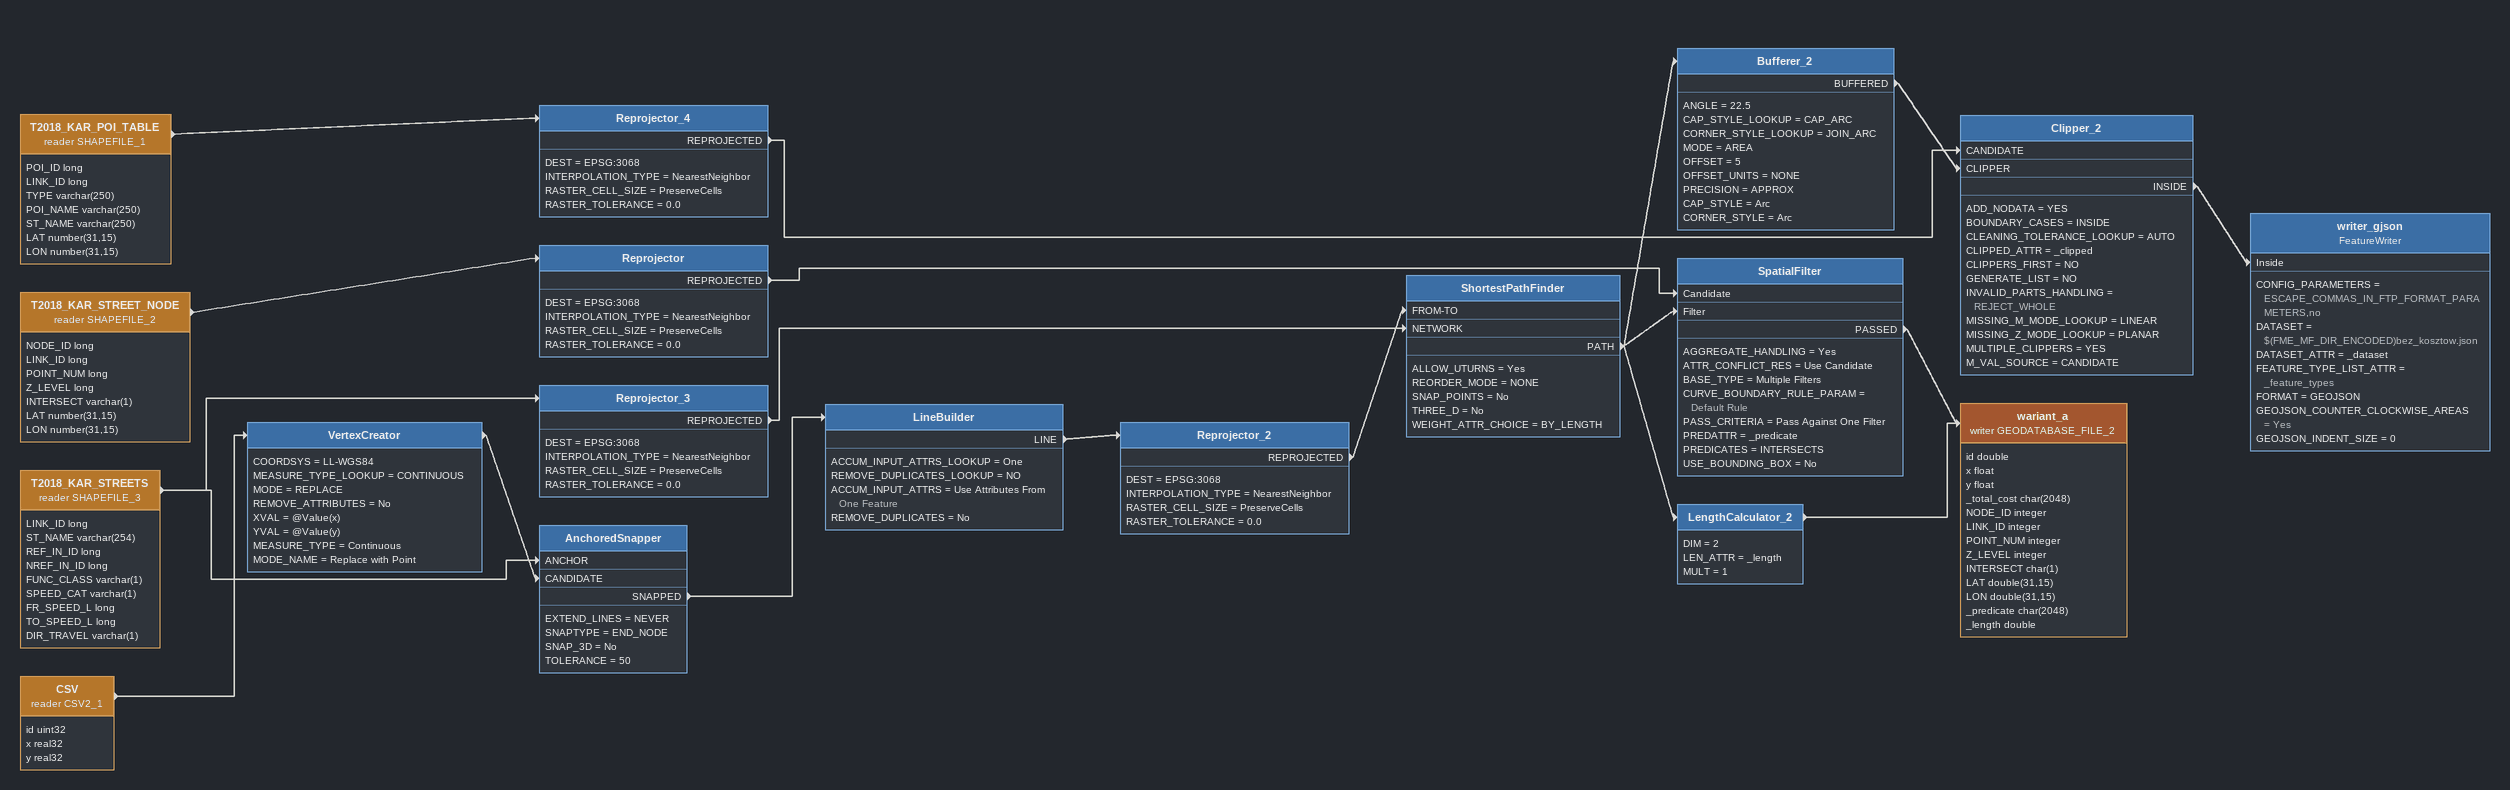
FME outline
T2018_KAR_POI_TABLE (reader SHAPEFILE_1)
    attributes: POI_ID long, LINK_ID long, TYPE varchar(250), POI_NAME varchar(250), ST_NAME varchar(250), LAT number(31,15), LON number(31,15)
    -> Reprojector_4
Reprojector_4
    DEST = EPSG:3068
    INTERPOLATION_TYPE = NearestNeighbor
    RASTER_CELL_SIZE = PreserveCells
    RASTER_TOLERANCE = 0.0
    REPROJECTED -> Clipper_2 [CANDIDATE]
T2018_KAR_STREET_NODE (reader SHAPEFILE_2)
    attributes: NODE_ID long, LINK_ID long, POINT_NUM long, Z_LEVEL long, INTERSECT varchar(1), LAT number(31,15), LON number(31,15)
    -> Reprojector
Reprojector
    DEST = EPSG:3068
    INTERPOLATION_TYPE = NearestNeighbor
    RASTER_CELL_SIZE = PreserveCells
    RASTER_TOLERANCE = 0.0
    REPROJECTED -> SpatialFilter [Candidate]
T2018_KAR_STREETS (reader SHAPEFILE_3)
    attributes: LINK_ID long, ST_NAME varchar(254), REF_IN_ID long, NREF_IN_ID long, FUNC_CLASS varchar(1), SPEED_CAT varchar(1), FR_SPEED_L long, TO_SPEED_L long, DIR_TRAVEL varchar(1)
    -> Reprojector_3
    -> AnchoredSnapper [ANCHOR]
Reprojector_3
    DEST = EPSG:3068
    INTERPOLATION_TYPE = NearestNeighbor
    RASTER_CELL_SIZE = PreserveCells
    RASTER_TOLERANCE = 0.0
    REPROJECTED -> ShortestPathFinder [NETWORK]
CSV (reader CSV2_1)
    attributes: id uint32, x real32, y real32
    -> VertexCreator
VertexCreator
    COORDSYS = LL-WGS84
    MEASURE_TYPE_LOOKUP = CONTINUOUS
    MODE = REPLACE
    REMOVE_ATTRIBUTES = No
    XVAL = @Value(x)
    YVAL = @Value(y)
    MEASURE_TYPE = Continuous
    MODE_NAME = Replace with Point
    -> AnchoredSnapper [CANDIDATE]
AnchoredSnapper
    EXTEND_LINES = NEVER
    SNAPTYPE = END_NODE
    SNAP_3D = No
    TOLERANCE = 50
    SNAPPED -> LineBuilder
LineBuilder
    ACCUM_INPUT_ATTRS_LOOKUP = One
    REMOVE_DUPLICATES_LOOKUP = NO
    ACCUM_INPUT_ATTRS = Use Attributes From One Feature
    REMOVE_DUPLICATES = No
    LINE -> Reprojector_2
Reprojector_2
    DEST = EPSG:3068
    INTERPOLATION_TYPE = NearestNeighbor
    RASTER_CELL_SIZE = PreserveCells
    RASTER_TOLERANCE = 0.0
    REPROJECTED -> ShortestPathFinder [FROM-TO]
ShortestPathFinder
    ALLOW_UTURNS = Yes
    REORDER_MODE = NONE
    SNAP_POINTS = No
    THREE_D = No
    WEIGHT_ATTR_CHOICE = BY_LENGTH
    PATH -> Bufferer_2
    PATH -> SpatialFilter [Filter]
    PATH -> LengthCalculator_2
Bufferer_2
    ANGLE = 22.5
    CAP_STYLE_LOOKUP = CAP_ARC
    CORNER_STYLE_LOOKUP = JOIN_ARC
    MODE = AREA
    OFFSET = 5
    OFFSET_UNITS = NONE
    PRECISION = APPROX
    CAP_STYLE = Arc
    CORNER_STYLE = Arc
    BUFFERED -> Clipper_2 [CLIPPER]
Clipper_2
    ADD_NODATA = YES
    BOUNDARY_CASES = INSIDE
    CLEANING_TOLERANCE_LOOKUP = AUTO
    CLIPPED_ATTR = _clipped
    CLIPPERS_FIRST = NO
    GENERATE_LIST = NO
    INVALID_PARTS_HANDLING = REJECT_WHOLE
    MISSING_M_MODE_LOOKUP = LINEAR
    MISSING_Z_MODE_LOOKUP = PLANAR
    MULTIPLE_CLIPPERS = YES
    M_VAL_SOURCE = CANDIDATE
    INSIDE -> writer_gjson [Inside]
writer_gjson: FeatureWriter
    CONFIG_PARAMETERS = ESCAPE_COMMAS_IN_FTP_FORMAT_PARAMETERS,no
    DATASET = $(FME_MF_DIR_ENCODED)bez_kosztow.json
    DATASET_ATTR = _dataset
    FEATURE_TYPE_LIST_ATTR = _feature_types
    FORMAT = GEOJSON
    GEOJSON_COUNTER_CLOCKWISE_AREAS = Yes
    GEOJSON_INDENT_SIZE = 0
SpatialFilter
    AGGREGATE_HANDLING = Yes
    ATTR_CONFLICT_RES = Use Candidate
    BASE_TYPE = Multiple Filters
    CURVE_BOUNDARY_RULE_PARAM = Default Rule
    PASS_CRITERIA = Pass Against One Filter
    PREDATTR = _predicate
    PREDICATES = INTERSECTS
    USE_BOUNDING_BOX = No
    PASSED -> wariant_a (writer GEODATABASE_FILE_2)
LengthCalculator_2
    DIM = 2
    LEN_ATTR = _length
    MULT = 1
    -> wariant_a (writer GEODATABASE_FILE_2)
wariant_a (writer GEODATABASE_FILE_2)
    attributes: id double, x float, y float, _total_cost char(2048), NODE_ID integer, LINK_ID integer, POINT_NUM integer, Z_LEVEL integer, INTERSECT char(1), LAT double(31,15), LON double(31,15), _predicate char(2048), _length double
